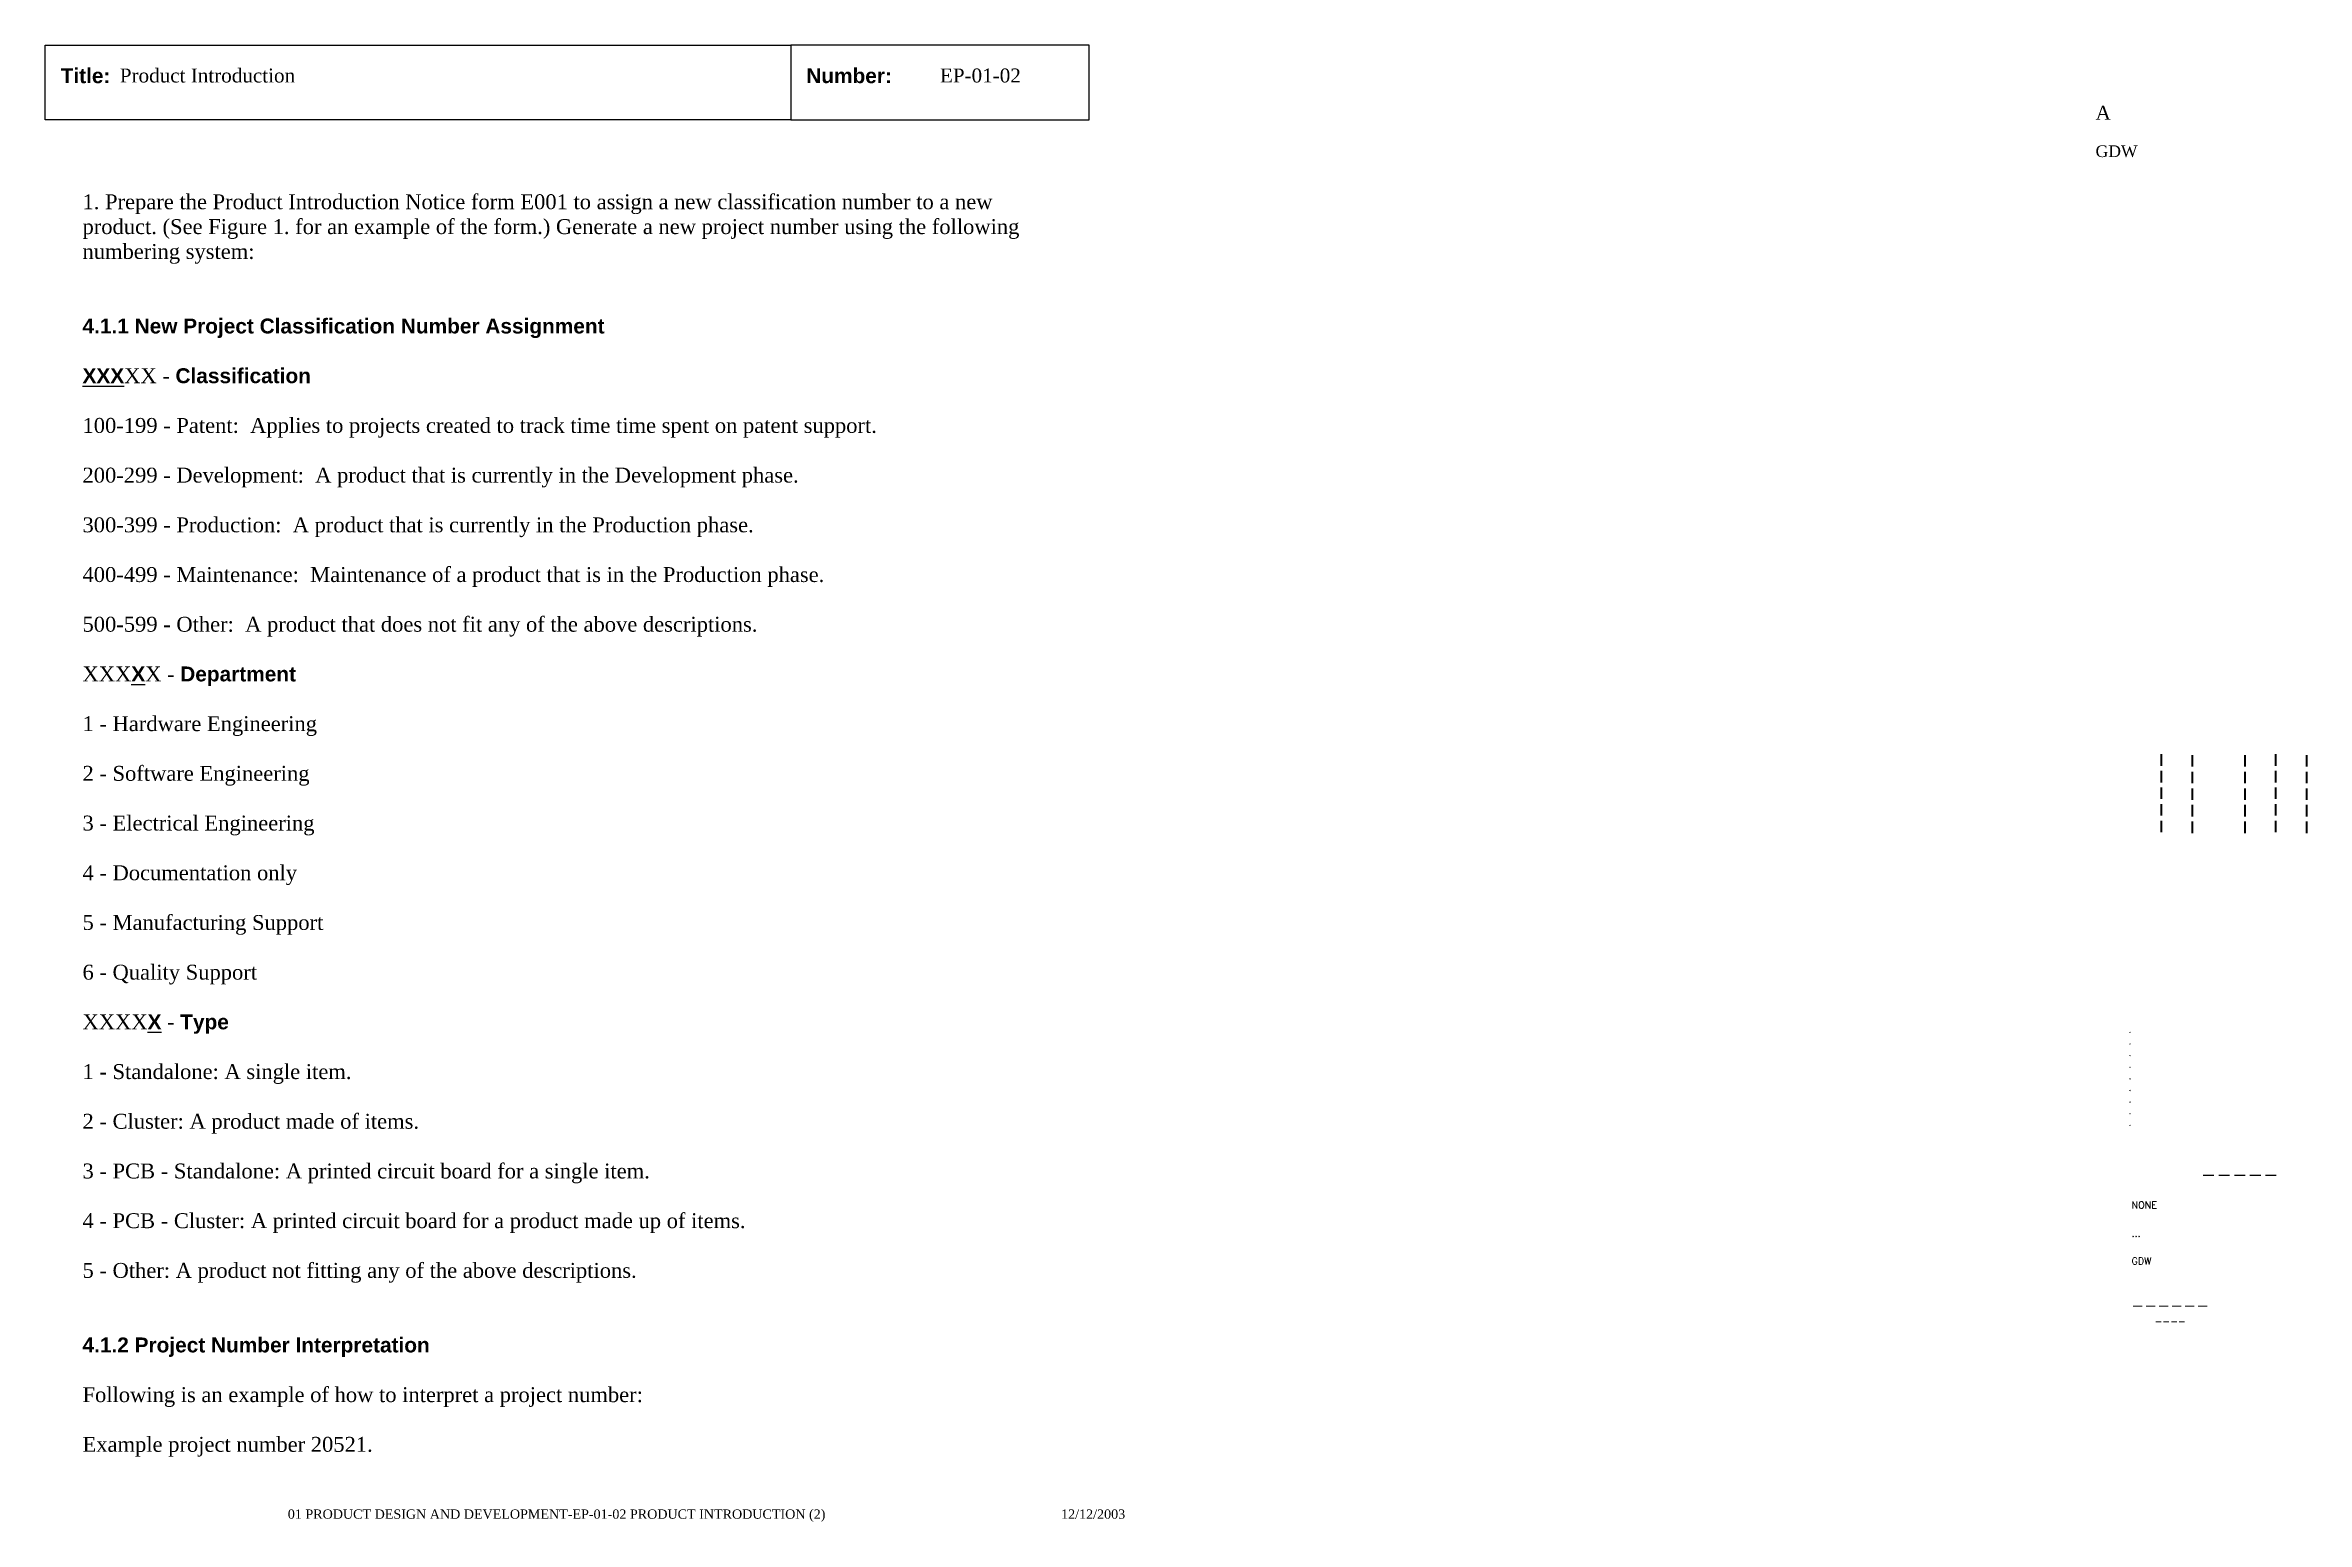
# Paper-space layout 'EP-01-02 Product Introduction (2)' of a CAD drawing. Header units: inches. Extents: x 1 to 31.3, y 0.2 to 20.
import ezdxf
from ezdxf.enums import TextEntityAlignment as Align

# ---------------------------------------------------------------- set-up
doc = ezdxf.new("R2010")
doc.units = ezdxf.units.IN
doc.header["$MEASUREMENT"] = 0
doc.layers.add('TitleBlock_Attributes', color=40, linetype='Continuous', plot=False)
doc.layers.add('TitleBlock_Atts_Print', color=1, linetype='Continuous')
doc.styles.get("Standard").update_dxf_attribs({"font": 'simplex.shx'})
doc.styles.add('style1', font='TIMES.TTF')
doc.styles.add('styleAtt', font='TIMES.TTF')
doc.styles.add('TBBIGTEXT', font='complex.shx')

# ---------------------------------------------------------------- blocks, each defined once
blk = doc.blocks.new('Test1')
at = {"layer": 'TitleBlock_Attributes', "style": 'TBBIGTEXT', "width": 0.8}
for tag, p, height in [('SideLine1', (29.492, 9.408), 0.25), ('SideLine2', (29.906, 9.396), 0.25), ('SideLine3', (30.612, 9.396), 0.25), ('SideLine4', (31.026, 9.408), 0.25), ('SideLine5', (31.44, 9.396), 0.25), ('File-Layout', (28.803, 3.641), 0.125)]:
    blk.add_attdef(tag, p, '', height=height, rotation=90, dxfattribs=at)
at = {"layer": 'TitleBlock_Attributes'}
for tag, p, height in [('REV1', (28.947, 6.754), 0.0625), ('REV2', (28.947, 6.598), 0.0625), ('REV3', (28.947, 6.442), 0.0625), ('REV4', (28.947, 6.286), 0.0625), ('REV5', (28.947, 6.13), 0.0625), ('REV6', (28.947, 5.974), 0.0625), ('REV7', (28.947, 5.818), 0.0625), ('REV8', (28.947, 5.662), 0.0625), ('REV9', (28.947, 5.506), 0.0625), ('SCALE', (28.983, 4.394), 0.0938), ('INCHARGE', (28.983, 4.016), 0.0938), ('DRW', (28.983, 3.641), 0.0938)]:
    blk.add_attdef(tag, p, '', height=height, dxfattribs=at)
at = {"layer": 'TitleBlock_Attributes', "style": 'TBBIGTEXT'}
for tag, height, p in [('PROJNUM', 0.188, (30.434, 4.761)), ('DWG_NUM', 0.156, (31.168, 4.127)), ('CUSTOMER', 0.156, (29.501, 3.017)), ('LOCATION', 0.0938, (29.501, 2.835)), ('DESC_1', 0.188, (29.501, 2.412)), ('DESC_2', 0.188, (29.501, 2.1)), ('DESC_3', 0.188, (29.501, 1.787))]:
    blk.add_attdef(tag, text='', height=height, dxfattribs=at).set_placement(p, align=Align.CENTER)
at = {"layer": 'TitleBlock_Attributes'}
blk.add_attdef('DRW_DATE', text='', height=0.0938, dxfattribs=at).set_placement((31.149, 3.648), align=Align.CENTER)

psp = doc.layouts.new('EP-01-02 Product Introduction (2)')

# ---------------------------------------------------------------- linework, layer by layer
for points in [[(1, 20), (11, 20), (11, 19), (1, 19)], [(11, 19), (15, 19), (15, 20), (11, 20)]]:
    psp.add_lwpolyline(points, close=True)

# ---------------------------------------------------------------- block references
ref = psp.add_blockref('Test1', (0, 0))
ref.add_attrib('CUSTOMER', '------', dxfattribs={"layer": 'TitleBlock_Attributes', "height": 0.1562, "style": 'TBBIGTEXT'}).set_placement((29.501, 3.017), align=Align.CENTER)
ref.add_attrib('LOCATION', '----', dxfattribs={"layer": 'TitleBlock_Attributes', "height": 0.0938, "style": 'TBBIGTEXT'}).set_placement((29.501, 2.835), align=Align.CENTER)
ref.add_attrib('DESC_1', 'Product Introduction', (2, 19.5), dxfattribs={"layer": 'TitleBlock_Atts_Print', "height": 0.1875, "style": 'styleAtt'})
ref.add_attrib('DESC_2', 'EP-01-02', (13, 19.5), dxfattribs={"layer": 'TitleBlock_Atts_Print', "height": 0.1875, "style": 'styleAtt'})
ref.add_attrib('DESC_3', 'A', (28.5, 19), dxfattribs={"layer": 'TitleBlock_Attributes', "height": 0.188, "style": 'styleAtt'})
ref.add_attrib('PROJNUM', '-----', dxfattribs={"layer": 'TitleBlock_Attributes', "height": 0.1875, "style": 'TBBIGTEXT'}).set_placement((30.434, 4.761), align=Align.CENTER)
ref.add_attrib('DWG_NUM', 'GDW', (28.5, 18.5), dxfattribs={"layer": 'TitleBlock_Attributes', "height": 0.1562, "style": 'styleAtt'})
ref.add_attrib('DRW_DATE', '12/12/2003', dxfattribs={"layer": 'TitleBlock_Atts_Print', "height": 0.125, "style": 'styleAtt'}).set_placement((15.055, 0.232), align=Align.CENTER)
ref.add_attrib('DRW', 'GDW', (28.983, 3.641), dxfattribs={"layer": 'TitleBlock_Attributes', "height": 0.0938})
ref.add_attrib('INCHARGE', '...', (28.983, 4.016), dxfattribs={"layer": 'TitleBlock_Attributes', "height": 0.0938})
ref.add_attrib('SCALE', 'NONE', (28.983, 4.394), dxfattribs={"layer": 'TitleBlock_Attributes', "height": 0.0938})
ref.add_attrib('REV1', '.', (28.947, 6.754), dxfattribs={"layer": 'TitleBlock_Attributes', "height": 0.0625})
ref.add_attrib('REV2', '.', (28.947, 6.598), dxfattribs={"layer": 'TitleBlock_Attributes', "height": 0.0625})
ref.add_attrib('REV3', '.', (28.947, 6.442), dxfattribs={"layer": 'TitleBlock_Attributes', "height": 0.0625})
ref.add_attrib('REV4', '.', (28.947, 6.286), dxfattribs={"layer": 'TitleBlock_Attributes', "height": 0.0625})
ref.add_attrib('REV5', '.', (28.947, 6.13), dxfattribs={"layer": 'TitleBlock_Attributes', "height": 0.0625})
ref.add_attrib('REV6', '.', (28.947, 5.974), dxfattribs={"layer": 'TitleBlock_Attributes', "height": 0.0625})
ref.add_attrib('REV7', '.', (28.947, 5.818), dxfattribs={"layer": 'TitleBlock_Attributes', "height": 0.0625})
ref.add_attrib('REV8', '.', (28.947, 5.662), dxfattribs={"layer": 'TitleBlock_Attributes', "height": 0.0625})
ref.add_attrib('REV9', '.', (28.947, 5.506), dxfattribs={"layer": 'TitleBlock_Attributes', "height": 0.0625})
ref.add_attrib('SideLine1', '-----', (29.492, 9.408), dxfattribs={"layer": 'TitleBlock_Attributes', "height": 0.25, "rotation": 90, "style": 'TBBIGTEXT', "width": 0.8})
ref.add_attrib('SideLine2', '-----', (29.906, 9.396), dxfattribs={"layer": 'TitleBlock_Attributes', "height": 0.25, "rotation": 90, "style": 'TBBIGTEXT', "width": 0.8})
ref.add_attrib('SideLine3', '-----', (30.612, 9.396), dxfattribs={"layer": 'TitleBlock_Attributes', "height": 0.25, "rotation": 90, "style": 'TBBIGTEXT', "width": 0.8})
ref.add_attrib('SideLine4', '-----', (31.026, 9.408), dxfattribs={"layer": 'TitleBlock_Attributes', "height": 0.25, "rotation": 90, "style": 'TBBIGTEXT', "width": 0.8})
ref.add_attrib('SideLine5', '-----', (31.44, 9.396), dxfattribs={"layer": 'TitleBlock_Attributes', "height": 0.25, "rotation": 90, "style": 'TBBIGTEXT', "width": 0.8})
ref.add_attrib('File-Layout', '01 PRODUCT DESIGN AND DEVELOPMENT-EP-01-02 PRODUCT INTRODUCTION (2)', dxfattribs={"layer": 'TitleBlock_Atts_Print', "height": 0.125, "style": 'styleAtt'}).set_placement((7.859, 0.232), align=Align.CENTER)

# ---------------------------------------------------------------- texts
at = {"color": 5, "char_height": 0.2, "width": 2, "attachment_point": 1, "line_spacing_factor": 1.5, "style": 'style1'}
for s, insert in [('{\\fArial|b1|i0|c0|p34;Title:}', (1.207, 19.691)), ('{\\fArial|b1|i0|c0|p34;Number:}', (11.207, 19.691))]:
    psp.add_mtext(s, dxfattribs=dict(at, insert=insert))
at = {"color": 5, "insert": (1.5, 18), "char_height": 0.2, "width": 13, "attachment_point": 1, "style": 'style1'}
psp.add_mtext('1. Prepare the Product Introduction Notice form E001 to assign a new classification number to a new product. (See Figure 1. for an example of the form.) Generate a new project number using the following numbering system:\\P\\P\\P{\\fArial|b1|i0|c0|p34;4.1.1 New Project Classification Number Assignment\\P\\P\\LXXX}XX - {\\fArial|b1|i0|c0|p34;Classification\\P\\P}100-199 - Patent:  Applies to projects created to track time time spent on patent support.\\P\\P200-299 - Development:  A product that is currently in the Development phase.\\P\\P300-399 - Production:  A product that is currently in the Production phase.\\P\\P400-499 - Maintenance:  Maintenance of a product that is in the Production phase.\\P\\P500-599 - Other:  A product that does not fit any of the above descriptions.\\P\\PXXX{\\fArial|b1|i0|c0|p34;\\LX}X - {\\fArial|b1|i0|c0|p34;Department\\P\\P}1 - Hardware Engineering\\P\\P2 - Software Engineering\\P\\P3 - Electrical Engineering\\P\\P4 - Documentation only\\P\\P5 - Manufacturing Support\\P\\P6 - Quality Support\\P\\PXXXX{\\fArial|b1|i0|c0|p34;\\LX} - {\\fArial|b1|i0|c0|p34;Type\\P\\P}1 - Standalone: A single item.\\P\\P2 - Cluster: A product made of items.\\P\\P3 - PCB - Standalone: A printed circuit board for a single item.\\P\\P4 - PCB - Cluster: A printed circuit board for a product made up of items.\\P\\P5 - Other: A product not fitting any of the above descriptions.\\P\\P\\P{\\fArial|b1|i0|c0|p34;4.1.2 Project Number Interpretation\\P\\P}Following is an example of how to interpret a project number:\\P\\PExample project number 20521.', dxfattribs=at)

doc.saveas('drawing.dxf')
